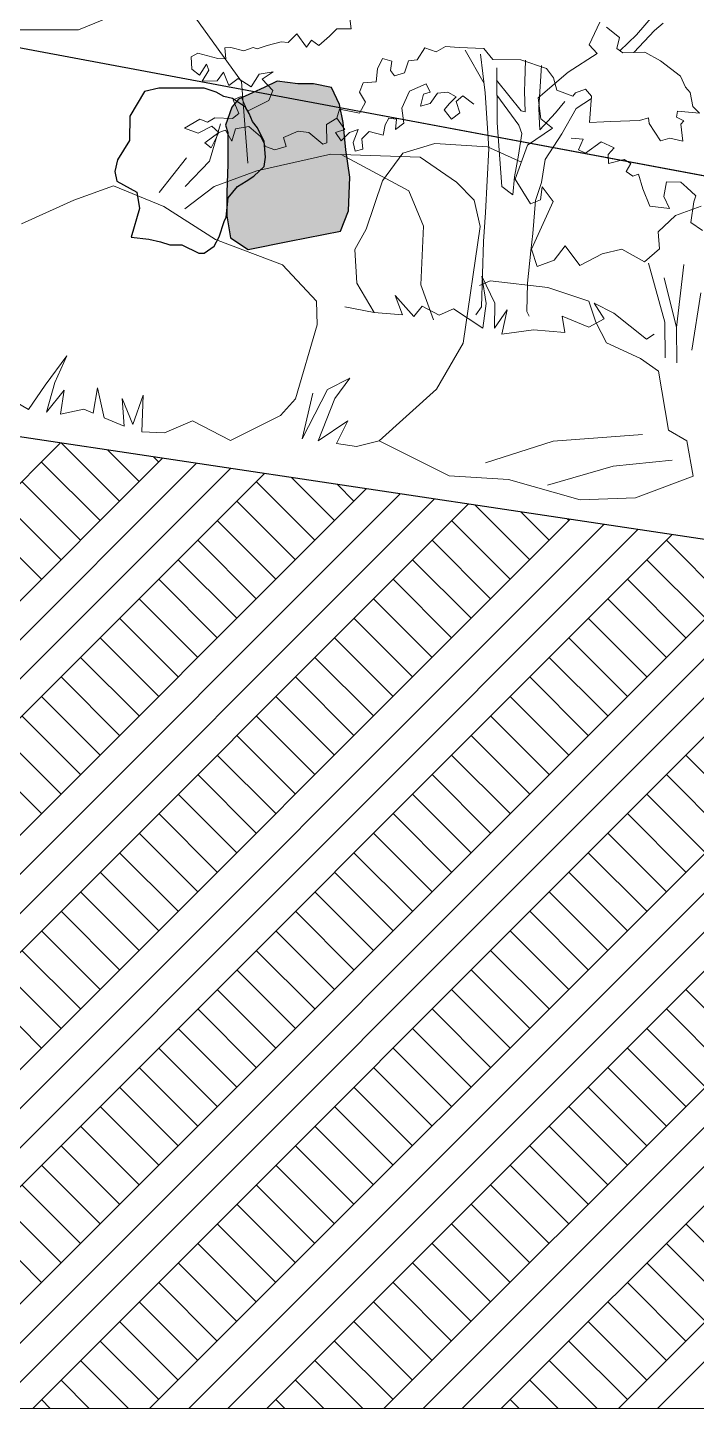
# Model space of a CAD drawing. Header units: millimetres. Extents: x -242231 to 419123, y -2399 to 525285.
# Drawn here: x -206331 to -203183, y 41923 to 48426 of the extents above; entities that cross this region are included whole.
import ezdxf

# ---------------------------------------------------------------- set-up
doc = ezdxf.new("R2010")
doc.units = ezdxf.units.MM

msp = doc.modelspace()

# ---------------------------------------------------------------- hatches: boundary and pattern name
at = {"linetype": 'Continuous', "lineweight": 13}
msp.add_hatch(color=254, dxfattribs=at).paths.add_polyline_path([(-205388.135, 47932.486), (-205388.135, 47783.715), (-205394.235, 47649.27), (-205394.235, 47539.465), (-205375.934, 47435.76), (-205293.258, 47382.094), (-205098.356, 47420.611), (-204858.946, 47467.924), (-204820.81, 47563.866), (-204814.71, 47722.473), (-204833.01, 47850.578), (-204845.211, 47978.684), (-204863.512, 48064.088), (-204900.113, 48143.391), (-204985.517, 48161.692), (-205058.72, 48161.692), (-205156.325, 48173.892), (-205217.327, 48143.391), (-205272.23, 48118.99), (-205339.333, 48088.489), (-205369.834, 48051.887), (-205400.335, 47966.483)], flags=0)

# ---------------------------------------------------------------- linework, layer by layer
at = {"color": 251, "linetype": 'Continuous', "lineweight": 15}
for p, q in [((-205826.141, 48523.75), (-206092.655, 48415.74)), ((-205323.915, 48172.363), (-205544.808, 48476.902)), ((-204807.956, 48419.501), (-204813.955, 48468.214)), ((-203637.599, 48452.166), (-203688.553, 48344.363)), ((-203464.436, 48391.422), (-203386.81, 48483.181)), ((-203380.623, 48413.009), (-203339.352, 48446.662)), ((-206092.655, 48415.74), (-206385.393, 48416.074)), ((-205104.611, 48355.448), (-205063.348, 48396.869)), ((-205063.348, 48396.869), (-205018.933, 48333.463)), ((-204959.89, 48342.434), (-204909.77, 48385.349)), ((-204909.77, 48385.349), (-204875.878, 48420.848)), ((-204875.878, 48420.848), (-204807.956, 48419.501)), ((-203606.101, 48427.691), (-203544.736, 48379.822)), ((-203544.736, 48379.822), (-203557.186, 48327.382)), ((-203543.14, 48317.073), (-203464.436, 48391.422)), ((-203477.419, 48308.339), (-203380.623, 48413.009)), ((-205402.818, 48331.257), (-205374.768, 48332.787)), ((-205398.291, 48279.589), (-205402.818, 48331.257)), ((-205374.768, 48332.787), (-205314.201, 48316.661)), ((-205314.201, 48316.661), (-205269.937, 48332.986)), ((-205269.937, 48332.986), (-205250.728, 48325.641)), ((-205250.728, 48325.641), (-205203.512, 48341.971)), ((-205203.512, 48341.971), (-205138.577, 48358.336)), ((-205138.577, 48358.336), (-205104.611, 48355.448)), ((-205018.933, 48333.463), (-204995.374, 48367.467)), ((-204995.374, 48367.467), (-204959.89, 48342.434)), ((-204462.286, 48330.091), (-204497.615, 48273.917)), ((-204407.621, 48312.478), (-204462.286, 48330.091)), ((-204364.852, 48337.659), (-204407.621, 48312.478)), ((-204299.875, 48331.877), (-204364.852, 48337.659)), ((-204183.223, 48327.669), (-204299.875, 48331.877)), ((-204181.992, 48162.759), (-204271.798, 48320.118)), ((-204141.045, 48276.072), (-204183.223, 48327.669)), ((-203688.553, 48344.363), (-203650.167, 48303.406)), ((-203557.186, 48327.382), (-203529.093, 48306.764)), ((-205560.723, 48288.138), (-205529.749, 48305.916)), ((-205559.136, 48230.558), (-205560.723, 48288.138)), ((-205529.749, 48305.916), (-205436.683, 48280.992)), ((-205489.786, 48254.314), (-205522.17, 48202.575)), ((-205477.92, 48225.544), (-205489.786, 48254.314)), ((-205436.683, 48280.992), (-205398.291, 48279.589)), ((-204660.925, 48279.796), (-204683.575, 48232.221)), ((-204617.199, 48267.784), (-204660.925, 48279.796)), ((-204623.022, 48223.478), (-204617.199, 48267.784)), ((-204538.948, 48269.409), (-204556.559, 48213.269)), ((-204497.615, 48273.917), (-204538.948, 48269.409)), ((-204176.901, 48119.197), (-204198.966, 48300.239)), ((-204010.371, 48274.843), (-204141.045, 48276.072)), ((-203889.221, 48233.732), (-204010.371, 48274.843)), ((-203990.978, 48170.049), (-203988.222, 48273.409)), ((-203650.167, 48303.406), (-203786.64, 48216.777)), ((-203529.093, 48306.764), (-203425.744, 48309.914)), ((-203425.744, 48309.914), (-203351.844, 48270.189)), ((-203351.844, 48270.189), (-203257.949, 48198.02)), ((-205522.17, 48202.575), (-205559.136, 48230.558)), ((-205510.303, 48173.067), (-205477.92, 48225.544)), ((-205409.982, 48216.076), (-205439.433, 48174.679)), ((-205384.761, 48152.634), (-205409.982, 48216.076)), ((-205340.531, 48186.678), (-205384.761, 48152.634)), ((-205279.102, 48147.827), (-205340.531, 48186.678)), ((-205240.9, 48206.865), (-205279.102, 48147.827)), ((-205174.914, 48217.284), (-205240.9, 48206.865)), ((-205226.832, 48182.465), (-205174.914, 48217.284)), ((-204683.575, 48232.221), (-204690.839, 48170.195)), ((-204603.78, 48198.413), (-204623.022, 48223.478)), ((-204556.559, 48213.269), (-204603.78, 48198.413)), ((-204123.154, 48236.873), (-204120.89, 47978.322)), ((-203786.64, 48216.777), (-203928.112, 48095.44)), ((-203912.869, 48246.975), (-203924.308, 48050.579)), ((-203855.177, 48189.501), (-203889.221, 48233.732)), ((-203840.303, 48131.946), (-203855.177, 48189.501)), ((-203257.949, 48198.02), (-203234.962, 48144.909)), ((-205439.433, 48174.679), (-205510.303, 48173.067)), ((-205294.198, 47788.365), (-205323.915, 48172.363)), ((-205176.531, 48129.407), (-205226.832, 48182.465)), ((-205196.377, 48083.597), (-205176.531, 48129.407)), ((-204751.367, 48165.65), (-204769.004, 48122.799)), ((-204769.004, 48122.799), (-204740.86, 48075.603)), ((-204690.839, 48170.195), (-204751.367, 48165.65)), ((-204534.005, 48126.573), (-204569.223, 48047.333)), ((-204454.765, 48161.791), (-204534.005, 48126.573)), ((-204467.972, 48113.367), (-204437.157, 48122.17)), ((-204437.157, 48122.17), (-204454.765, 48161.791)), ((-204353.515, 48122.17), (-204401.94, 48117.768)), ((-204313.895, 48100.159), (-204353.515, 48122.17)), ((-204160.494, 47856.684), (-204176.901, 48119.197)), ((-204123.719, 48179.166), (-204008.439, 48034.916)), ((-203992.374, 48127.227), (-203990.978, 48170.049)), ((-203989.235, 48029.785), (-203992.374, 48127.227)), ((-203764.945, 48102.559), (-203840.303, 48131.946)), ((-203751.688, 48118.826), (-203764.945, 48102.559)), ((-203705.95, 48136.631), (-203751.688, 48118.826)), ((-203676.356, 48102.727), (-203705.95, 48136.631)), ((-203234.962, 48144.909), (-203212.767, 48119.85)), ((-203212.767, 48119.85), (-203199.356, 48054.909)), ((-205363.964, 48086.232), (-205325.603, 48101.07)), ((-205337.263, 48021.317), (-205363.964, 48086.232)), ((-205325.603, 48101.07), (-205296.466, 48033.22)), ((-205296.466, 48033.22), (-205251.688, 48053.962)), ((-205251.688, 48053.962), (-205196.377, 48083.597)), ((-204740.86, 48075.603), (-204768.816, 48023.873)), ((-204481.178, 48056.138), (-204467.972, 48113.367)), ((-204437.157, 48069.344), (-204481.178, 48056.138)), ((-204401.94, 48117.768), (-204437.157, 48069.344)), ((-204371.124, 48038.529), (-204344.71, 48069.344)), ((-204344.71, 48069.344), (-204313.895, 48100.159)), ((-204283.08, 48104.562), (-204313.895, 48078.148)), ((-204313.895, 48078.148), (-204296.286, 48025.322)), ((-204230.253, 48064.942), (-204283.08, 48104.562)), ((-204018.438, 47967.235), (-204122.023, 48107.597)), ((-203928.112, 48095.44), (-203915.828, 47996.244)), ((-203846.004, 48024.151), (-203801.813, 48078.865)), ((-203677.073, 48091.652), (-203748.339, 48044.516)), ((-203686.455, 47978.682), (-203676.356, 48102.727)), ((-203199.356, 48054.909), (-203168.29, 48023.962)), ((-205592.568, 47952.912), (-205520.299, 47995.129)), ((-205520.299, 47995.129), (-205484.003, 47981.127)), ((-205484.003, 47981.127), (-205449.441, 48001.909)), ((-205449.441, 48001.909), (-205366.749, 47997.636)), ((-205366.749, 47997.636), (-205337.263, 48021.317)), ((-204876.555, 48000.044), (-204923.747, 47970.425)), ((-204863.345, 48041.411), (-204876.555, 48000.044)), ((-204837.757, 47946.083), (-204876.555, 48000.044)), ((-204768.816, 48023.873), (-204863.345, 48041.411)), ((-204630.854, 47998.908), (-204648.462, 47968.094)), ((-204595.637, 47994.507), (-204630.854, 47998.908)), ((-204600.038, 47946.083), (-204595.637, 47994.507)), ((-204569.223, 48047.333), (-204560.418, 47976.897)), ((-204335.906, 47994.507), (-204371.124, 48038.529)), ((-204296.286, 48025.322), (-204335.906, 47994.507)), ((-204008.439, 48034.916), (-203989.235, 48029.785)), ((-203924.308, 48050.579), (-203922.747, 48006.287)), ((-203922.747, 48006.287), (-203919.677, 47944.28)), ((-203919.677, 47944.28), (-203846.004, 48024.151)), ((-203915.828, 47996.244), (-203860.088, 47952.788)), ((-203748.339, 48044.516), (-203815.948, 47926.272)), ((-203408.916, 48001.357), (-203450.233, 47987.99)), ((-203405.913, 47974.786), (-203408.916, 48001.357)), ((-203271.662, 48032.625), (-203276.038, 48004.563)), ((-203276.038, 48004.563), (-203242.044, 47986.909)), ((-203168.29, 48023.962), (-203271.662, 48032.625)), ((-205529.151, 47929.032), (-205592.568, 47952.912)), ((-205464.13, 47962.015), (-205529.151, 47929.032)), ((-205497.94, 47883.697), (-205431.91, 47932.506)), ((-205475.083, 47797.834), (-205423.807, 47972.896)), ((-205431.91, 47932.506), (-205466.89, 47860.131)), ((-205431.91, 47932.506), (-205464.13, 47962.015)), ((-205400.653, 47942.925), (-205431.91, 47932.506)), ((-205369.397, 47890.831), (-205400.653, 47942.925)), ((-205352.033, 47949.87), (-205369.397, 47890.831)), ((-205289.521, 47960.289), (-205352.033, 47949.87)), ((-205235.181, 47913.726), (-205289.521, 47960.289)), ((-205058.049, 47939.162), (-205126.293, 47908.196)), ((-205007.834, 47931.876), (-205058.049, 47939.162)), ((-204941.288, 47877.371), (-205007.834, 47931.876)), ((-204923.747, 47970.425), (-204923.581, 47883.311)), ((-204881.78, 47932.875), (-204837.757, 47946.083)), ((-204855.367, 47893.256), (-204881.78, 47932.875)), ((-204815.746, 47932.875), (-204855.367, 47893.256)), ((-204776.127, 47946.083), (-204815.746, 47932.875)), ((-204798.137, 47884.451), (-204776.127, 47946.083)), ((-204723.3, 47937.278), (-204758.518, 47902.06)), ((-204657.267, 47919.669), (-204723.3, 47937.278)), ((-204648.462, 47968.094), (-204657.267, 47919.669)), ((-204560.418, 47976.897), (-204600.038, 47946.083)), ((-204120.89, 47978.322), (-204099.392, 47677.339)), ((-204021.035, 47825.851), (-204004.345, 47926.838)), ((-204004.345, 47926.838), (-204018.438, 47967.235)), ((-203860.088, 47952.788), (-203977.958, 47872.336)), ((-203815.948, 47926.272), (-203894.305, 47805.767)), ((-203618.542, 47981.764), (-203686.455, 47978.682)), ((-203586.062, 47983.303), (-203618.542, 47981.764)), ((-203450.233, 47987.99), (-203586.062, 47983.303)), ((-203352.605, 47893.679), (-203405.913, 47974.786)), ((-203242.044, 47986.909), (-203256.782, 47972.116)), ((-203256.782, 47972.116), (-203247.453, 47890.831)), ((-205466.89, 47860.131), (-205497.94, 47883.697)), ((-205211.467, 47866.523), (-205235.181, 47913.726)), ((-205167.142, 47850.365), (-205211.467, 47866.523)), ((-205114.018, 47866.708), (-205167.142, 47850.365)), ((-205126.293, 47908.196), (-205114.018, 47866.708)), ((-204923.581, 47883.311), (-204941.288, 47877.371)), ((-204789.333, 47844.832), (-204798.137, 47884.451)), ((-204758.518, 47902.06), (-204754.116, 47853.635)), ((-204564.581, 47835.18), (-204413.712, 47880.793)), ((-204413.712, 47880.793), (-204165.961, 47864.351)), ((-204165.961, 47864.351), (-204007.184, 47792.404)), ((-203977.958, 47872.336), (-204036.41, 47712.472)), ((-203771.955, 47906.171), (-203716.294, 47901.251)), ((-203716.294, 47901.251), (-203737.888, 47850.128)), ((-203705.875, 47835.266), (-203631.653, 47887.982)), ((-203631.653, 47887.982), (-203570.432, 47859.576)), ((-203570.432, 47859.576), (-203598.215, 47828.32)), ((-203308.333, 47905.575), (-203352.605, 47893.679)), ((-203247.453, 47890.831), (-203308.333, 47905.575)), ((-205711.481, 47649.434), (-205583.603, 47813.463)), ((-205590.143, 47677.569), (-205475.083, 47797.834)), ((-204903.898, 47829.905), (-205252.311, 47751.648)), ((-204483.447, 47816.346), (-204903.898, 47829.905)), ((-204536.55, 47657.794), (-204855.094, 47828.331)), ((-204754.116, 47853.635), (-204789.333, 47844.832)), ((-204660.337, 47704.67), (-204564.581, 47835.18)), ((-204312.788, 47697.778), (-204483.447, 47816.346)), ((-204175.204, 47555.135), (-204160.494, 47856.684)), ((-204039.988, 47723.732), (-204021.035, 47825.851)), ((-203894.305, 47805.767), (-203911.56, 47696.575)), ((-203737.888, 47850.128), (-203705.875, 47835.266)), ((-203598.215, 47828.32), (-203597.501, 47786.906)), ((-203597.501, 47786.906), (-203523.71, 47804.764)), ((-203523.71, 47804.764), (-203491.194, 47787.108)), ((-205252.311, 47751.648), (-205453.331, 47677.414)), ((-203491.194, 47787.108), (-203513.267, 47748.677)), ((-203513.267, 47748.677), (-203482.22, 47726.588)), ((-203482.22, 47726.588), (-203455.659, 47735.498)), ((-203455.659, 47735.498), (-203434.859, 47667.618)), ((-205926.635, 47680.772), (-206114.064, 47613.655)), ((-205689.628, 47583.897), (-205926.635, 47680.772)), ((-205453.331, 47677.414), (-205592.085, 47573.594)), ((-204737.799, 47477.06), (-204660.337, 47704.67)), ((-204229.061, 47613.509), (-204312.788, 47697.778)), ((-204099.392, 47677.339), (-204047.342, 47638.868)), ((-204047.342, 47638.868), (-204039.988, 47723.732)), ((-204036.41, 47712.472), (-203964.637, 47595.851)), ((-203911.56, 47696.575), (-203940.981, 47612.561)), ((-203917.503, 47615.633), (-203908.755, 47676.372)), ((-203908.755, 47676.372), (-203856.764, 47606.886)), ((-203434.859, 47667.618), (-203402.219, 47584.996)), ((-203335.864, 47630.894), (-203324.184, 47700.312)), ((-203324.184, 47700.312), (-203256.262, 47698.965)), ((-203256.262, 47698.965), (-203228.161, 47673.917)), ((-203228.161, 47673.917), (-203185.267, 47634.133)), ((-206114.064, 47613.655), (-206360.09, 47502.694)), ((-204468.255, 47491.023), (-204536.55, 47657.794)), ((-204200.775, 47489.426), (-204229.061, 47613.509)), ((-203964.637, 47595.851), (-203917.503, 47615.633)), ((-203856.764, 47606.886), (-203959.921, 47382.603)), ((-203940.981, 47612.561), (-203952.861, 47456.693)), ((-203309.965, 47574.797), (-203335.864, 47630.894)), ((-203195.359, 47606.054), (-203209.25, 47508.813)), ((-203185.267, 47634.133), (-203195.359, 47606.054)), ((-205446.508, 47428.821), (-205689.628, 47583.897)), ((-204185.952, 47419.919), (-204175.204, 47555.135)), ((-203402.219, 47584.996), (-203309.965, 47574.797)), ((-203363.499, 47464.989), (-203281.587, 47541.762)), ((-203281.587, 47541.762), (-203160.038, 47586.255)), ((-204737.799, 47477.06), (-204790.942, 47382.1)), ((-204480.199, 47215.799), (-204468.255, 47491.023)), ((-204280.939, 46941.281), (-204200.775, 47489.426)), ((-203209.25, 47508.813), (-203153.952, 47471.778)), ((-205131.352, 47309.579), (-205446.508, 47428.821)), ((-204195.005, 47111.582), (-204185.952, 47419.919)), ((-203952.861, 47456.693), (-203963.045, 47375.224)), ((-203357.392, 47384.396), (-203363.499, 47464.989)), ((-204790.942, 47382.1), (-204782.285, 47222.985)), ((-203963.045, 47375.224), (-203978.886, 47223.601)), ((-203959.921, 47382.603), (-203932.261, 47301.306)), ((-203852.75, 47331.604), (-203801.247, 47399.335)), ((-203801.247, 47399.335), (-203731.228, 47305.752)), ((-203731.228, 47305.752), (-203626.448, 47361.147)), ((-203626.448, 47361.147), (-203534.68, 47383.359)), ((-203534.68, 47383.359), (-203428.128, 47323.727)), ((-203428.128, 47323.727), (-203357.392, 47384.396)), ((-204971.316, 47138.827), (-205131.352, 47309.579)), ((-203932.261, 47301.306), (-203852.75, 47331.604)), ((-203407.843, 47317.76), (-203331.022, 47039.502)), ((-203276.119, 47014.896), (-203241.886, 47310.558)), ((-204782.285, 47222.985), (-204699.577, 47084.779)), ((-204420.948, 47050.331), (-204480.199, 47215.799)), ((-204154.549, 47233.519), (-204203.675, 47212.9)), ((-204172.498, 47127.269), (-204193.343, 47256.566)), ((-204193.343, 47256.566), (-204132.72, 47129.433)), ((-203881.933, 47203.488), (-204154.549, 47233.519)), ((-203978.886, 47223.601), (-203981.714, 47089.516)), ((-203334.29, 47248.718), (-203276.119, 47014.896)), ((-204567.003, 47073.579), (-204601.15, 47165.324)), ((-204601.15, 47165.324), (-204512.873, 47065.783)), ((-203689.394, 47138.052), (-203881.933, 47203.488)), ((-203205.34, 46908.079), (-203162.432, 47178.199)), ((-204968.859, 47027.696), (-204971.316, 47138.827)), ((-204699.577, 47084.779), (-204837.656, 47112.559)), ((-204699.577, 47084.779), (-204567.003, 47073.579)), ((-204512.873, 47065.783), (-204474.145, 47115.459)), ((-204474.145, 47115.459), (-204393.538, 47072.276)), ((-204393.538, 47072.276), (-204326.106, 47102.031)), ((-204326.106, 47102.031), (-204189.204, 47011.274)), ((-204221.03, 47074.242), (-204195.005, 47111.582)), ((-204189.204, 47011.274), (-204172.498, 47127.269)), ((-204132.72, 47129.433), (-204133.96, 47011.211)), ((-204133.96, 47011.211), (-204074.198, 47097.325)), ((-204074.198, 47097.325), (-204098.637, 46982.444)), ((-203981.714, 47089.516), (-203969.833, 47067.452)), ((-203656.675, 47039.351), (-203689.394, 47138.052)), ((-203571.362, 47082.334), (-203664.81, 47129.191)), ((-203664.81, 47129.191), (-203616.975, 47055.504)), ((-203417.809, 46960.021), (-203571.362, 47082.334)), ((-205069.665, 46678.92), (-204968.859, 47027.696)), ((-203689.484, 47015.848), (-203815.652, 47067.418)), ((-203815.652, 47067.418), (-203801.715, 46990.262)), ((-203616.975, 47055.504), (-203689.484, 47015.848)), ((-203605.704, 46942.149), (-203656.675, 47039.351)), ((-203331.022, 47039.502), (-203330.045, 46872.366)), ((-203276.119, 47014.896), (-203275.141, 46847.759)), ((-204098.637, 46982.444), (-203950.133, 47003.288)), ((-203801.715, 46990.262), (-203950.133, 47003.288)), ((-203417.809, 46960.021), (-203381.486, 46983.849)), ((-204406.053, 46724.328), (-204280.939, 46941.281)), ((-203446.667, 46868.122), (-203605.704, 46942.149)), ((-206248.104, 46743.704), (-206146.086, 46881.775)), ((-206146.086, 46881.775), (-206202.787, 46755.259)), ((-203361.338, 46808.838), (-203446.667, 46868.122)), ((-206202.787, 46755.259), (-206241.996, 46616.606)), ((-204919.533, 46722.232), (-204814.441, 46776.569)), ((-204814.441, 46776.569), (-204885.919, 46681.043)), ((-203314.141, 46530.899), (-203361.338, 46808.838)), ((-206326.817, 46628.822), (-206248.104, 46743.704)), ((-206241.996, 46616.606), (-206159.736, 46720.199)), ((-206159.736, 46720.199), (-206176.025, 46607.104)), ((-206003.025, 46730.856), (-206022.908, 46611.303)), ((-205971.701, 46589.702), (-206003.025, 46730.856)), ((-205836.743, 46558.24), (-205788.109, 46695.537)), ((-205788.109, 46695.537), (-205793.692, 46523.18)), ((-205038.298, 46491.347), (-204919.533, 46722.232)), ((-204988.231, 46705.398), (-205038.298, 46491.347)), ((-204675.737, 46481.202), (-204406.053, 46724.328)), ((-206415.632, 46680.093), (-206326.817, 46628.822)), ((-206176.025, 46607.104), (-206066.926, 46629.872)), ((-206022.908, 46611.303), (-206066.926, 46629.872)), ((-205886.426, 46680.836), (-205836.743, 46558.24)), ((-205876.477, 46549.532), (-205886.426, 46680.836)), ((-205141.208, 46600.176), (-205069.665, 46678.92)), ((-204885.919, 46681.043), (-204962.903, 46480.488)), ((-205876.477, 46549.532), (-205971.701, 46589.702)), ((-205687.773, 46518.83), (-205555.288, 46575.425)), ((-205376.3, 46482.306), (-205555.288, 46575.425)), ((-205141.208, 46600.176), (-205376.3, 46482.306)), ((-204962.903, 46480.488), (-204824.096, 46575.938)), ((-204824.096, 46575.938), (-204878.082, 46468.272)), ((-205793.692, 46523.18), (-205687.773, 46518.83)), ((-203436.92, 46511.657), (-203856.916, 46479.83)), ((-203228.913, 46481.699), (-203314.141, 46530.899)), ((-204878.082, 46468.272), (-204783.837, 46454.699)), ((-204783.837, 46454.699), (-204675.737, 46481.202)), ((-204347.464, 46316.438), (-204675.737, 46481.202)), ((-203856.916, 46479.83), (-204176.201, 46378.11)), ((-203197.745, 46315.334), (-203228.913, 46481.699)), ((-203297.504, 46390.031), (-203574.687, 46361.491)), ((-204347.464, 46316.438), (-204068.268, 46299.725)), ((-204068.268, 46299.725), (-203730.048, 46204.019)), ((-203574.687, 46361.491), (-203884.348, 46273.236)), ((-203470.527, 46213.637), (-203197.745, 46315.334)), ((-203730.048, 46204.019), (-203470.527, 46213.637))]:
    msp.add_line(p, q, dxfattribs=at)
at = {"linetype": 'Continuous'}
for p, q in [((-200225.066, 47181.14), (-206489.271, 48352.798)), ((-205781.956, 48124.505), (-205849.619, 48009.772)), ((-205714.293, 48141.348), (-205781.956, 48124.505)), ((-205681.932, 48141.348), (-205714.293, 48141.348)), ((-205628.979, 48141.348), (-205681.932, 48141.348)), ((-205561.316, 48141.348), (-205628.979, 48141.348)), ((-205499.536, 48141.348), (-205561.316, 48141.348)), ((-205443.641, 48121.564), (-205499.536, 48141.348)), ((-205408.338, 48100.97), (-205443.641, 48121.564)), ((-205272.23, 48118.99), (-205339.333, 48088.489)), ((-205217.327, 48143.391), (-205272.23, 48118.99)), ((-205156.325, 48173.892), (-205217.327, 48143.391)), ((-205058.72, 48161.692), (-205156.325, 48173.892)), ((-204985.517, 48161.692), (-205058.72, 48161.692)), ((-204900.113, 48143.391), (-204985.517, 48161.692)), ((-204863.512, 48064.088), (-204900.113, 48143.391)), ((-205367.152, 48092.145), (-205408.338, 48100.97)), ((-205339.333, 48088.489), (-205369.834, 48051.887)), ((-205305.373, 48050.959), (-205367.152, 48092.145)), ((-204845.211, 47978.684), (-204863.512, 48064.088)), ((-205849.619, 48009.772), (-205852.561, 47895.039)), ((-205369.834, 48051.887), (-205400.335, 47966.483)), ((-205287.722, 48021.54), (-205305.373, 48050.959)), ((-205273.012, 47983.296), (-205287.722, 48021.54)), ((-205400.335, 47966.483), (-205388.135, 47932.486)), ((-205388.135, 47932.486), (-205388.135, 47783.715)), ((-205249.477, 47953.877), (-205273.012, 47983.296)), ((-205217.117, 47889.156), (-205249.477, 47953.877)), ((-204833.01, 47850.578), (-204845.211, 47978.684)), ((-205852.561, 47895.039), (-205908.457, 47803.841)), ((-205211.233, 47815.609), (-205217.117, 47889.156)), ((-205908.457, 47803.841), (-205920.224, 47747.946)), ((-205217.117, 47771.481), (-205211.233, 47815.609)), ((-204814.71, 47722.473), (-204833.01, 47850.578)), ((-205920.224, 47747.946), (-205911.398, 47703.818)), ((-205388.135, 47783.715), (-205394.235, 47649.27)), ((-205267.128, 47727.353), (-205217.117, 47771.481)), ((-205911.398, 47703.818), (-205817.259, 47650.864)), ((-205387.745, 47624.387), (-205343.617, 47677.341)), ((-205343.617, 47677.341), (-205302.431, 47703.818)), ((-205302.431, 47703.818), (-205267.128, 47727.353)), ((-204820.81, 47563.866), (-204814.71, 47722.473)), ((-205817.259, 47650.864), (-205805.491, 47574.375)), ((-205396.571, 47533.189), (-205387.745, 47624.387)), ((-205394.235, 47649.27), (-205394.235, 47539.465)), ((-205805.491, 47574.375), (-205843.735, 47439.049)), ((-205394.235, 47539.465), (-205375.934, 47435.76)), ((-204858.946, 47467.924), (-204820.81, 47563.866)), ((-205428.931, 47441.991), (-205405.396, 47513.654)), ((-205405.396, 47513.654), (-205396.571, 47533.189)), ((-205843.735, 47439.049), (-205761.363, 47430.224)), ((-205761.363, 47430.224), (-205705.467, 47418.456)), ((-205705.467, 47418.456), (-205661.339, 47403.747)), ((-205661.339, 47403.747), (-205605.444, 47403.747)), ((-205605.444, 47403.747), (-205526.013, 47364.883)), ((-205452.466, 47397.863), (-205428.931, 47441.991)), ((-205375.934, 47435.76), (-205293.258, 47382.094)), ((-205293.258, 47382.094), (-205098.356, 47420.611)), ((-205098.356, 47420.611), (-204858.946, 47467.924)), ((-193996.975, 44643.361), (-212143.888, 47367.004)), ((-205526.013, 47364.883), (-205499.536, 47364.883)), ((-205499.536, 47364.883), (-205452.466, 47397.863)), ((-241594.239, 41923.199), (-194002.999, 41929.66))]:
    msp.add_line(p, q, dxfattribs=at)
at = {"color": 53, "linetype": 'Continuous', "lineweight": 13}
msp.add_line((-200225.066, 47181.14), (-206489.271, 48352.798), dxfattribs=at)
at = {"color": 251, "linetype": 'Continuous', "lineweight": 25}
for p, q in [((-210719.983, 41927.391), (-206176.07, 46471.303)), ((-205898.251, 46197.579), (-206171.252, 46470.58)), ((-205806.327, 46289.503), (-205954.938, 46438.114)), ((-210168.364, 41927.466), (-205696.504, 46399.326)), ((-209984.492, 41927.491), (-205536.649, 46375.333)), ((-205990.175, 46105.655), (-206265.947, 46381.427)), ((-205714.403, 46381.427), (-205738.624, 46405.647)), ((-209800.619, 41927.515), (-205376.794, 46351.341)), ((-209616.746, 41927.54), (-205216.938, 46327.348)), ((-204887.088, 46105.655), (-205089.682, 46308.249)), ((-209065.128, 41927.615), (-204737.372, 46255.371)), ((-206082.099, 46013.731), (-206357.87, 46289.503)), ((-204979.012, 46013.731), (-205254.784, 46289.503)), ((-204795.165, 46197.579), (-204873.368, 46275.782)), ((-208881.255, 41927.64), (-204577.517, 46231.379)), ((-208697.383, 41927.665), (-204417.662, 46207.386)), ((-208513.51, 41927.69), (-204257.806, 46183.394)), ((-206174.023, 45921.807), (-206449.794, 46197.579)), ((-205070.936, 45921.807), (-205346.708, 46197.579)), ((-203967.85, 45921.807), (-204224.426, 46178.384)), ((-207961.892, 41927.765), (-203778.24, 46111.416)), ((-206265.947, 45829.883), (-206541.718, 46105.655)), ((-205162.86, 45829.883), (-205438.632, 46105.655)), ((-204059.774, 45829.883), (-204335.545, 46105.655)), ((-203875.926, 46013.731), (-204008.112, 46145.918)), ((-203784.002, 46105.655), (-203791.798, 46113.451)), ((-207778.019, 41927.79), (-203618.385, 46087.424)), ((-207594.146, 41927.815), (-203458.53, 46063.432)), ((-207410.274, 41927.84), (-203298.674, 46039.439)), ((-205254.784, 45737.96), (-205530.556, 46013.731)), ((-204151.697, 45737.96), (-204427.469, 46013.731)), ((-203048.611, 45737.96), (-203324.382, 46013.731)), ((-206858.655, 41927.915), (-202819.109, 45967.462)), ((-206674.783, 41927.94), (-202659.253, 45943.469)), ((-206490.91, 41927.965), (-202499.398, 45919.477)), ((-205346.708, 45646.036), (-205622.479, 45921.807)), ((-204243.621, 45646.036), (-204519.393, 45921.807)), ((-203140.535, 45646.036), (-203416.306, 45921.807)), ((-206307.037, 41927.99), (-202339.543, 45895.484)), ((-205755.419, 41928.065), (-201859.977, 45823.507)), ((-205438.632, 45554.112), (-205714.403, 45829.883)), ((-205571.546, 41928.09), (-201700.121, 45799.515)), ((-204335.545, 45554.112), (-204611.317, 45829.883)), ((-203232.459, 45554.112), (-203508.23, 45829.883)), ((-205530.556, 45462.188), (-205806.327, 45737.96)), ((-205387.674, 41928.115), (-201540.266, 45775.522)), ((-205203.801, 41928.14), (-201380.411, 45751.53)), ((-204427.469, 45462.188), (-204703.241, 45737.96)), ((-203324.382, 45462.188), (-203600.154, 45737.96)), ((-204652.183, 41928.215), (-200900.845, 45679.553)), ((-204468.31, 41928.239), (-200740.989, 45655.56)), ((-205622.479, 45370.264), (-205898.251, 45646.036)), ((-204519.393, 45370.264), (-204795.165, 45646.036)), ((-204284.437, 41928.264), (-200581.134, 45631.568)), ((-204100.565, 41928.289), (-200421.279, 45607.575)), ((-203416.306, 45370.264), (-203692.078, 45646.036)), ((-205714.403, 45278.34), (-205990.175, 45554.112)), ((-204611.317, 45278.34), (-204887.088, 45554.112)), ((-203508.23, 45278.34), (-203784.002, 45554.112)), ((-203548.946, 41928.364), (-199941.713, 45535.598)), ((-205806.327, 45186.416), (-206082.099, 45462.188)), ((-204703.241, 45186.416), (-204979.012, 45462.188)), ((-203600.154, 45186.416), (-203875.926, 45462.188)), ((-203365.074, 41928.389), (-199781.858, 45511.605)), ((-205898.251, 45094.492), (-206174.023, 45370.264)), ((-204795.165, 45094.492), (-205070.936, 45370.264)), ((-203692.078, 45094.492), (-203967.85, 45370.264)), ((-205990.175, 45002.568), (-206265.947, 45278.34)), ((-204887.088, 45002.568), (-205162.86, 45278.34)), ((-203784.002, 45002.568), (-204059.774, 45278.34)), ((-206082.099, 44910.645), (-206357.87, 45186.416)), ((-204979.012, 44910.645), (-205254.784, 45186.416)), ((-203875.926, 44910.645), (-204151.697, 45186.416)), ((-206174.023, 44818.721), (-206449.794, 45094.492)), ((-205070.936, 44818.721), (-205346.708, 45094.492)), ((-203967.85, 44818.721), (-204243.621, 45094.492)), ((-206265.947, 44726.797), (-206541.718, 45002.568)), ((-205162.86, 44726.797), (-205438.632, 45002.568)), ((-204059.774, 44726.797), (-204335.545, 45002.568)), ((-202956.687, 44726.797), (-203232.459, 45002.568)), ((-205254.784, 44634.873), (-205530.556, 44910.645)), ((-204151.697, 44634.873), (-204427.469, 44910.645)), ((-203048.611, 44634.873), (-203324.382, 44910.645)), ((-205346.708, 44542.949), (-205622.479, 44818.721)), ((-204243.621, 44542.949), (-204519.393, 44818.721)), ((-203140.535, 44542.949), (-203416.306, 44818.721)), ((-205438.632, 44451.025), (-205714.403, 44726.797)), ((-204335.545, 44451.025), (-204611.317, 44726.797)), ((-203232.459, 44451.025), (-203508.23, 44726.797)), ((-205530.556, 44359.101), (-205806.327, 44634.873)), ((-204427.469, 44359.101), (-204703.241, 44634.873)), ((-203324.382, 44359.101), (-203600.154, 44634.873)), ((-205622.479, 44267.177), (-205898.251, 44542.949)), ((-204519.393, 44267.177), (-204795.165, 44542.949)), ((-203416.306, 44267.177), (-203692.078, 44542.949)), ((-205714.403, 44175.254), (-205990.175, 44451.025)), ((-204611.317, 44175.254), (-204887.088, 44451.025)), ((-203508.23, 44175.254), (-203784.002, 44451.025)), ((-205806.327, 44083.33), (-206082.099, 44359.101)), ((-204703.241, 44083.33), (-204979.012, 44359.101)), ((-203600.154, 44083.33), (-203875.926, 44359.101)), ((-205898.251, 43991.406), (-206174.023, 44267.177)), ((-204795.165, 43991.406), (-205070.936, 44267.177)), ((-203692.078, 43991.406), (-203967.85, 44267.177)), ((-205990.175, 43899.482), (-206265.947, 44175.254)), ((-204887.088, 43899.482), (-205162.86, 44175.254)), ((-203784.002, 43899.482), (-204059.774, 44175.254)), ((-206082.099, 43807.558), (-206357.87, 44083.33)), ((-204979.012, 43807.558), (-205254.784, 44083.33)), ((-203875.926, 43807.558), (-204151.697, 44083.33)), ((-206174.023, 43715.634), (-206449.794, 43991.406)), ((-205070.936, 43715.634), (-205346.708, 43991.406)), ((-203967.85, 43715.634), (-204243.621, 43991.406)), ((-206265.947, 43623.71), (-206541.718, 43899.482)), ((-205162.86, 43623.71), (-205438.632, 43899.482)), ((-204059.774, 43623.71), (-204335.545, 43899.482)), ((-202956.687, 43623.71), (-203232.459, 43899.482)), ((-205254.784, 43531.786), (-205530.556, 43807.558)), ((-204151.697, 43531.786), (-204427.469, 43807.558)), ((-203048.611, 43531.786), (-203324.382, 43807.558)), ((-205346.708, 43439.863), (-205622.479, 43715.634)), ((-204243.621, 43439.863), (-204519.393, 43715.634)), ((-203140.535, 43439.863), (-203416.306, 43715.634)), ((-205438.632, 43347.939), (-205714.403, 43623.71)), ((-204335.545, 43347.939), (-204611.317, 43623.71)), ((-203232.459, 43347.939), (-203508.23, 43623.71)), ((-205530.556, 43256.015), (-205806.327, 43531.786)), ((-204427.469, 43256.015), (-204703.241, 43531.786)), ((-203324.382, 43256.015), (-203600.154, 43531.786)), ((-205622.479, 43164.091), (-205898.251, 43439.863)), ((-204519.393, 43164.091), (-204795.165, 43439.863)), ((-203416.306, 43164.091), (-203692.078, 43439.863)), ((-205714.403, 43072.167), (-205990.175, 43347.939)), ((-204611.317, 43072.167), (-204887.088, 43347.939)), ((-203508.23, 43072.167), (-203784.002, 43347.939)), ((-205806.327, 42980.243), (-206082.099, 43256.015)), ((-204703.241, 42980.243), (-204979.012, 43256.015)), ((-203600.154, 42980.243), (-203875.926, 43256.015)), ((-205898.251, 42888.319), (-206174.023, 43164.091)), ((-204795.165, 42888.319), (-205070.936, 43164.091)), ((-203692.078, 42888.319), (-203967.85, 43164.091)), ((-205990.175, 42796.395), (-206265.947, 43072.167)), ((-204887.088, 42796.395), (-205162.86, 43072.167)), ((-203784.002, 42796.395), (-204059.774, 43072.167)), ((-206082.099, 42704.472), (-206357.87, 42980.243)), ((-204979.012, 42704.472), (-205254.784, 42980.243)), ((-203875.926, 42704.472), (-204151.697, 42980.243)), ((-206174.023, 42612.548), (-206449.794, 42888.319)), ((-205070.936, 42612.548), (-205346.708, 42888.319)), ((-203967.85, 42612.548), (-204243.621, 42888.319)), ((-206265.947, 42520.624), (-206541.718, 42796.395)), ((-205162.86, 42520.624), (-205438.632, 42796.395)), ((-204059.774, 42520.624), (-204335.545, 42796.395)), ((-202956.687, 42520.624), (-203232.459, 42796.395)), ((-205254.784, 42428.7), (-205530.556, 42704.472)), ((-204151.697, 42428.7), (-204427.469, 42704.472)), ((-203048.611, 42428.7), (-203324.382, 42704.472)), ((-205346.708, 42336.776), (-205622.479, 42612.548)), ((-204243.621, 42336.776), (-204519.393, 42612.548)), ((-203140.535, 42336.776), (-203416.306, 42612.548)), ((-205438.632, 42244.852), (-205714.403, 42520.624)), ((-204335.545, 42244.852), (-204611.317, 42520.624)), ((-203232.459, 42244.852), (-203508.23, 42520.624)), ((-205530.556, 42152.928), (-205806.327, 42428.7)), ((-204427.469, 42152.928), (-204703.241, 42428.7)), ((-203324.382, 42152.928), (-203600.154, 42428.7)), ((-205622.479, 42061.004), (-205898.251, 42336.776)), ((-204519.393, 42061.004), (-204795.165, 42336.776)), ((-203416.306, 42061.004), (-203692.078, 42336.776)), ((-205714.403, 41969.081), (-205990.175, 42244.852)), ((-204611.317, 41969.081), (-204887.088, 42244.852)), ((-203508.23, 41969.081), (-203784.002, 42244.852)), ((-205857.221, 41928.051), (-206082.099, 42152.928)), ((-204754.285, 41928.201), (-204979.012, 42152.928)), ((-203651.348, 41928.35), (-203875.926, 42152.928)), ((-206041.044, 41928.026), (-206174.023, 42061.004)), ((-204938.107, 41928.176), (-205070.936, 42061.004)), ((-203835.171, 41928.325), (-203967.85, 42061.004)), ((-206224.867, 41928.001), (-206265.947, 41969.081)), ((-205121.93, 41928.151), (-205162.86, 41969.081)), ((-204018.993, 41928.3), (-204059.774, 41969.081))]:
    msp.add_line(p, q, dxfattribs=at)

doc.saveas('drawing.dxf')
